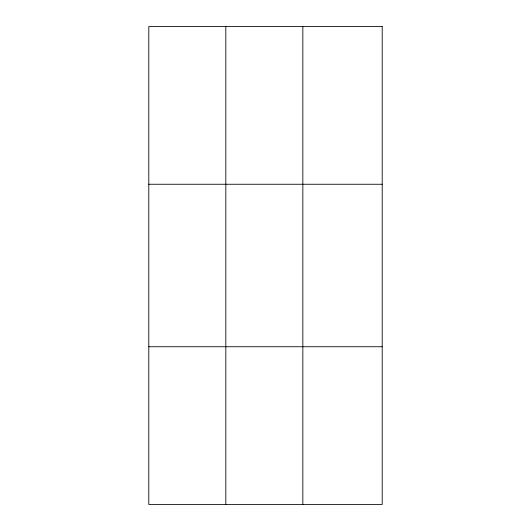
<?xml version="1.0" encoding="UTF-8"?>
<svg xmlns="http://www.w3.org/2000/svg" width="531" height="531" viewBox="0 0 531 531"><rect width="100%" height="100%" fill="white"/><g stroke="black" fill="none" stroke-linecap="round" stroke-linejoin="round"><path stroke-width="0.8" d="M225.821 26.55L225.821 504.45M302.843 26.55L302.843 504.45M148.799 184.257L382.201 184.257M148.799 346.743L382.201 346.743M382.201 26.55L382.201 504.45L148.799 504.45L148.799 26.55L382.201 26.55"/></g></svg>
